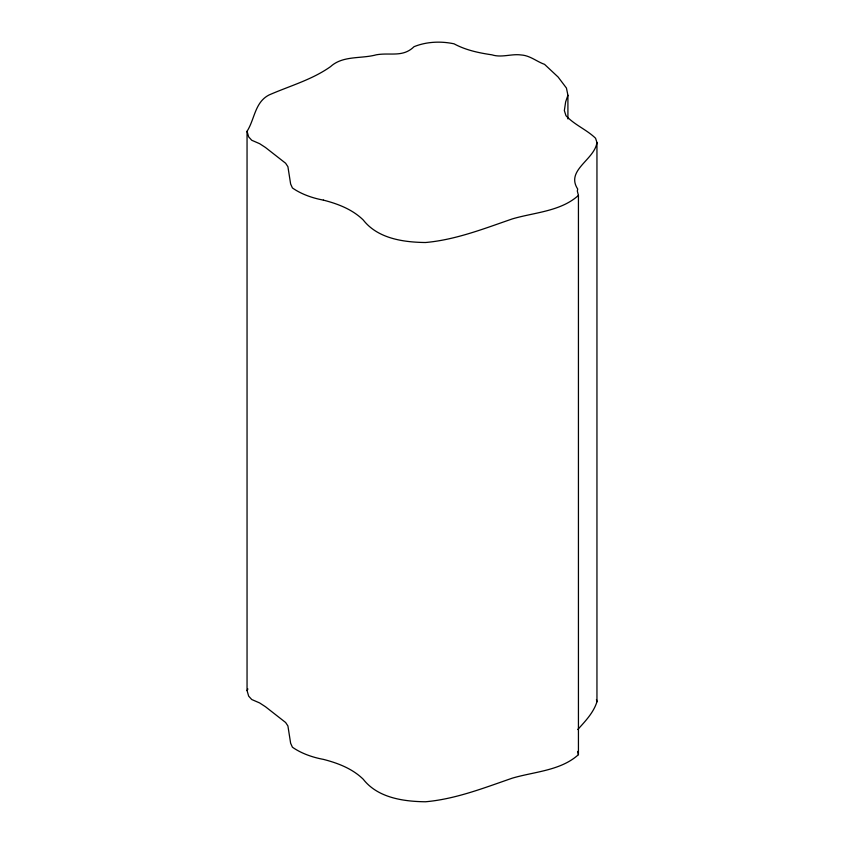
<?xml version="1.0" encoding="UTF-8"?>
<svg xmlns="http://www.w3.org/2000/svg" width="844" height="844" viewBox="0 0 844 844"><rect width="100%" height="100%" fill="white"/><g stroke="black" fill="none" stroke-linecap="round" stroke-linejoin="round"><path stroke-width="1.27" d="M567.917 95.266L565.638 101.913L564.351 110.596L565.976 115.691C574.426 124.901 586.569 129.554 595.558 138.237L596.951 142.52C594.503 159.959 565.396 170.129 577.707 189.056L577.328 191.092L578.435 195.407L578.435 754.663C560.701 770.688 534.547 771.616 512.403 778.126C484.055 787.895 455.633 799.099 425.513 801.768C403.337 801.515 377.722 797.812 363.258 779.255C352.423 768.652 337.864 763.071 323.4 759.378A66.381 38.328 0 0 1 292.414 747.204L290.631 743.247L287.909 725.945L285.62 722.496L265.48 706.744L259.625 702.936L251.723 699.507L248.663 696.131L247.049 690.55L247.049 131.295C254.782 119.162 254.782 102.261 269.046 94.982C289.692 85.909 311.911 79.821 330.5 66.665C342.917 55.282 361.19 58.996 376.329 54.797C390.361 52.339 402.81 57.687 414.045 46.684C426.631 41.588 440.958 41.029 454.061 43.825C465.772 50.155 478.77 52.898 491.873 54.818C501.568 57.972 511.401 53.636 521.001 54.955C530.021 55.461 536.615 61.549 544.538 64.344L558.137 77.057L566.44 88.061L567.917 95.266L567.917 118.951M596.951 142.52L596.951 701.775C593.532 712.695 585.272 721.23 577.771 729.532M247.049 690.55L247.904 688.947M578.435 195.407C560.701 211.433 534.547 212.361 512.403 218.881C484.055 228.64 455.633 239.844 425.513 242.513C403.337 242.26 377.722 238.557 363.258 219.999C352.423 209.396 337.864 203.815 323.4 200.123M577.612 751.424L578.435 754.663M247.049 131.295L248.663 136.876L251.723 140.252L259.625 143.68L265.48 147.489L285.62 163.24L287.909 166.69L290.631 183.992L292.414 187.948A66.381 38.328 0 0 0 323.4 200.123M596.455 699.549L596.951 701.775"/></g></svg>
